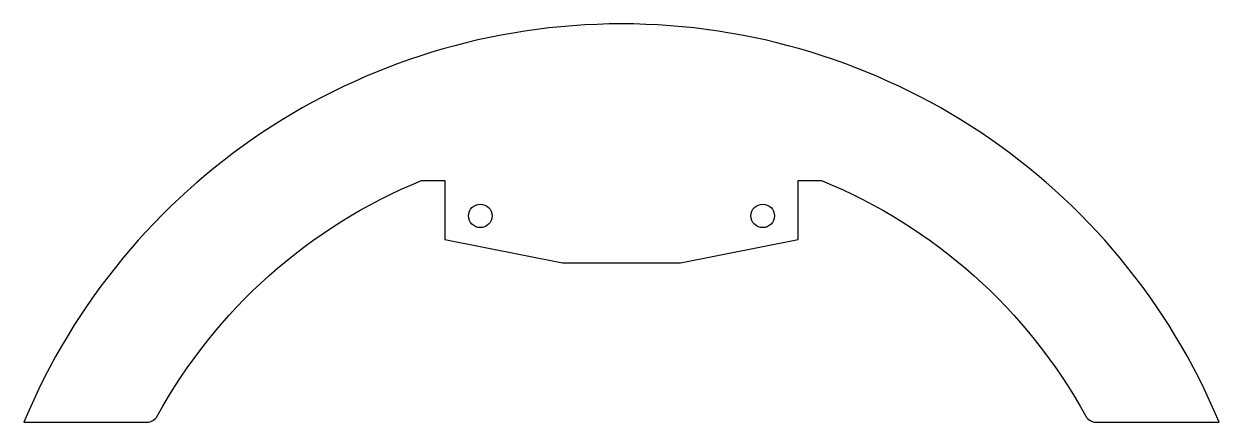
# Model space of a CAD drawing. Header units: millimetres. Extents: x -51 to 51, y 21 to 55.
import ezdxf

# ---------------------------------------------------------------- set-up
doc = ezdxf.new("R2010")
doc.units = ezdxf.units.MM

msp = doc.modelspace()

# ---------------------------------------------------------------- linework, layer by layer
msp.add_lwpolyline([(39.45, 21.65, 0.273767), (40.33, 21.13), (50.78, 21.13, 0.666993), (-50.78, 21.13), (-40.33, 21.13, 0.273767), (-39.45, 21.65, -0.172039), (-17, 41.67), (-15, 41.67), (-15, 36.67), (-5, 34.67), (5, 34.67), (15, 36.67), (15, 41.67), (17, 41.67, -0.172039)], format="xyb", close=True)
for centre in [(-12, 38.67), (12, 38.67)]:
    msp.add_circle(centre, 1)

doc.saveas('drawing.dxf')
